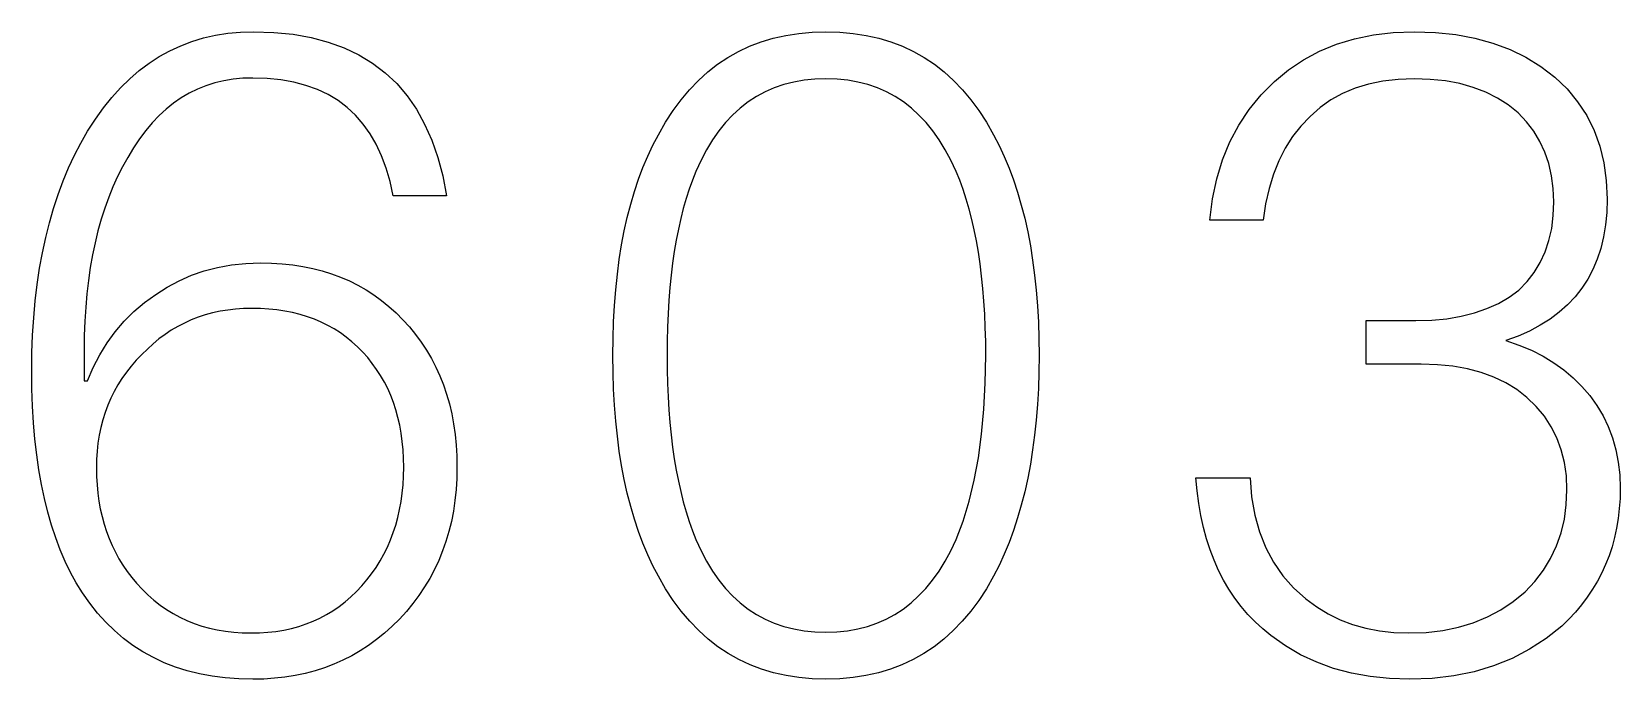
# Model space of a CAD drawing. Extents: x -100 to 100, y -100 to 100.
# Drawn here: x -53.34 to -45, y -68.57 to -65.17 of the extents above; entities that cross this region are included whole.
import ezdxf

# ---------------------------------------------------------------- set-up
doc = ezdxf.new("R2010")
doc.units = 0
doc.header["$MEASUREMENT"] = 0
doc.layers.get('0').update_dxf_attribs({"linetype": 'CONTINUOUS'})

msp = doc.modelspace()

# ---------------------------------------------------------------- linework, layer by layer
for points in [[(-52.177822, -65.169624), (-52.071211, -65.172993), (-52.071211, -65.172993), (-51.970371, -65.183096), (-51.970371, -65.183096), (-51.875298, -65.199932), (-51.875298, -65.199932), (-51.785996, -65.223506), (-51.785996, -65.223506), (-51.702456, -65.253823), (-51.702456, -65.253823), (-51.624692, -65.290869), (-51.624692, -65.290869), (-51.552695, -65.334648), (-51.552695, -65.334648), (-51.48646, -65.385171), (-51.48646, -65.385171), (-51.426001, -65.442427), (-51.426001, -65.442427), (-51.371309, -65.506416), (-51.371309, -65.506416), (-51.322388, -65.577144), (-51.322388, -65.577144), (-51.279229, -65.654604), (-51.279229, -65.654604), (-51.241841, -65.738804), (-51.241841, -65.738804), (-51.21022, -65.829741), (-51.21022, -65.829741), (-51.18437, -65.927407), (-51.18437, -65.927407), (-51.164287, -66.031812), (-51.164287, -66.031812), (-51.444038, -66.031812), (-51.444038, -66.031812), (-51.460361, -65.956841), (-51.460361, -65.956841), (-51.480659, -65.886704), (-51.480659, -65.886704), (-51.504932, -65.821411), (-51.504932, -65.821411), (-51.533184, -65.760947), (-51.533184, -65.760947), (-51.56541, -65.705322), (-51.56541, -65.705322), (-51.601616, -65.654531), (-51.601616, -65.654531), (-51.641802, -65.608584), (-51.641802, -65.608584), (-51.685957, -65.567471), (-51.685957, -65.567471), (-51.734097, -65.531196), (-51.734097, -65.531196), (-51.786211, -65.499751), (-51.786211, -65.499751), (-51.8423, -65.473154), (-51.8423, -65.473154), (-51.902368, -65.451382), (-51.902368, -65.451382), (-51.966416, -65.434458), (-51.966416, -65.434458), (-52.034434, -65.422363), (-52.034434, -65.422363), (-52.106431, -65.415107), (-52.106431, -65.415107), (-52.182412, -65.41269), (-52.182412, -65.41269), (-52.234414, -65.414326), (-52.234414, -65.414326), (-52.284951, -65.419214), (-52.284951, -65.419214), (-52.334019, -65.427363), (-52.334019, -65.427363), (-52.381616, -65.438779), (-52.381616, -65.438779), (-52.427744, -65.453447), (-52.427744, -65.453447), (-52.472407, -65.471382), (-52.472407, -65.471382), (-52.515596, -65.492568), (-52.515596, -65.492568), (-52.557319, -65.517021), (-52.557319, -65.517021), (-52.597573, -65.544741), (-52.597573, -65.544741), (-52.636357, -65.575713), (-52.636357, -65.575713), (-52.673677, -65.609946), (-52.673677, -65.609946), (-52.709521, -65.647437), (-52.709521, -65.647437), (-52.743901, -65.688193), (-52.743901, -65.688193), (-52.776807, -65.732212), (-52.776807, -65.732212), (-52.808247, -65.779482), (-52.808247, -65.779482), (-52.838218, -65.830024), (-52.838218, -65.830024), (-52.865986, -65.879663), (-52.865986, -65.879663), (-52.891963, -65.931133), (-52.891963, -65.931133), (-52.916147, -65.984429), (-52.916147, -65.984429), (-52.93854, -66.039546), (-52.93854, -66.039546), (-52.959146, -66.096499), (-52.959146, -66.096499), (-52.977954, -66.155278), (-52.977954, -66.155278), (-52.994976, -66.215879), (-52.994976, -66.215879), (-53.0102, -66.278315), (-53.0102, -66.278315), (-53.023638, -66.342568), (-53.023638, -66.342568), (-53.035283, -66.408657), (-53.035283, -66.408657), (-53.045137, -66.476567), (-53.045137, -66.476567), (-53.053198, -66.546313), (-53.053198, -66.546313), (-53.059468, -66.617886), (-53.059468, -66.617886), (-53.063945, -66.691279), (-53.063945, -66.691279), (-53.066636, -66.766499), (-53.066636, -66.766499), (-53.067529, -66.843555), (-53.067529, -66.843555), (-53.067529, -67.004067), (-53.067529, -67.004067), (-53.04918, -67.004067), (-53.04918, -67.004067), (-53.019512, -66.933774), (-53.019512, -66.933774), (-52.985547, -66.867344), (-52.985547, -66.867344), (-52.94728, -66.80479), (-52.94728, -66.80479), (-52.904712, -66.746099), (-52.904712, -66.746099), (-52.857852, -66.691279), (-52.857852, -66.691279), (-52.806685, -66.640332), (-52.806685, -66.640332), (-52.751221, -66.593252), (-52.751221, -66.593252), (-52.69146, -66.550039), (-52.69146, -66.550039), (-52.631699, -66.511348), (-52.631699, -66.511348), (-52.569355, -66.477808), (-52.569355, -66.477808), (-52.504434, -66.449434), (-52.504434, -66.449434), (-52.436934, -66.426216), (-52.436934, -66.426216), (-52.366851, -66.408159), (-52.366851, -66.408159), (-52.294189, -66.395259), (-52.294189, -66.395259), (-52.21895, -66.38752), (-52.21895, -66.38752), (-52.141128, -66.384941), (-52.141128, -66.384941), (-52.083394, -66.386104), (-52.083394, -66.386104), (-52.027124, -66.3896), (-52.027124, -66.3896), (-51.972324, -66.395425), (-51.972324, -66.395425), (-51.918989, -66.403574), (-51.918989, -66.403574), (-51.867129, -66.414053), (-51.867129, -66.414053), (-51.816733, -66.426865), (-51.816733, -66.426865), (-51.767813, -66.441997), (-51.767813, -66.441997), (-51.720356, -66.459468), (-51.720356, -66.459468), (-51.67437, -66.479268), (-51.67437, -66.479268), (-51.629854, -66.501387), (-51.629854, -66.501387), (-51.586802, -66.52584), (-51.586802, -66.52584), (-51.54522, -66.552622), (-51.54522, -66.552622), (-51.505112, -66.581733), (-51.505112, -66.581733), (-51.46647, -66.613174), (-51.46647, -66.613174), (-51.429292, -66.646943), (-51.429292, -66.646943), (-51.393589, -66.683037), (-51.393589, -66.683037), (-51.35916, -66.721001), (-51.35916, -66.721001), (-51.326948, -66.760361), (-51.326948, -66.760361), (-51.296963, -66.801118), (-51.296963, -66.801118), (-51.269194, -66.843271), (-51.269194, -66.843271), (-51.243652, -66.886821), (-51.243652, -66.886821), (-51.220327, -66.931763), (-51.220327, -66.931763), (-51.199224, -66.97811), (-51.199224, -66.97811), (-51.180342, -67.025854), (-51.180342, -67.025854), (-51.163687, -67.07499), (-51.163687, -67.07499), (-51.149243, -67.125527), (-51.149243, -67.125527), (-51.137026, -67.177461), (-51.137026, -67.177461), (-51.127031, -67.230791), (-51.127031, -67.230791), (-51.119258, -67.285522), (-51.119258, -67.285522), (-51.113701, -67.34165), (-51.113701, -67.34165), (-51.110366, -67.399175), (-51.110366, -67.399175), (-51.109258, -67.458091), (-51.109258, -67.458091), (-51.110444, -67.517637), (-51.110444, -67.517637), (-51.113989, -67.575894), (-51.113989, -67.575894), (-51.119902, -67.632871), (-51.119902, -67.632871), (-51.128174, -67.688545), (-51.128174, -67.688545), (-51.138818, -67.74293), (-51.138818, -67.74293), (-51.151821, -67.79603), (-51.151821, -67.79603), (-51.167192, -67.847842), (-51.167192, -67.847842), (-51.184927, -67.898354), (-51.184927, -67.898354), (-51.205029, -67.947588), (-51.205029, -67.947588), (-51.22749, -67.995527), (-51.22749, -67.995527), (-51.252319, -68.042173), (-51.252319, -68.042173), (-51.279517, -68.087534), (-51.279517, -68.087534), (-51.309077, -68.131602), (-51.309077, -68.131602), (-51.340996, -68.174385), (-51.340996, -68.174385), (-51.375283, -68.215869), (-51.375283, -68.215869), (-51.411938, -68.256074), (-51.411938, -68.256074), (-51.45042, -68.29439), (-51.45042, -68.29439), (-51.49019, -68.330244), (-51.49019, -68.330244), (-51.53125, -68.363613), (-51.53125, -68.363613), (-51.573599, -68.394521), (-51.573599, -68.394521), (-51.617236, -68.422949), (-51.617236, -68.422949), (-51.662168, -68.448906), (-51.662168, -68.448906), (-51.708389, -68.472393), (-51.708389, -68.472393), (-51.755898, -68.493413), (-51.755898, -68.493413), (-51.804697, -68.511953), (-51.804697, -68.511953), (-51.854785, -68.528018), (-51.854785, -68.528018), (-51.906167, -68.541616), (-51.906167, -68.541616), (-51.958833, -68.552749), (-51.958833, -68.552749), (-52.012793, -68.561396), (-52.012793, -68.561396), (-52.068042, -68.567573), (-52.068042, -68.567573), (-52.12458, -68.571284), (-52.12458, -68.571284), (-52.182412, -68.57252), (-52.182412, -68.57252), (-52.255767, -68.570747), (-52.255767, -68.570747), (-52.326797, -68.56543), (-52.326797, -68.56543), (-52.395498, -68.556562), (-52.395498, -68.556562), (-52.461875, -68.544141), (-52.461875, -68.544141), (-52.525918, -68.528184), (-52.525918, -68.528184), (-52.587632, -68.508672), (-52.587632, -68.508672), (-52.647021, -68.485615), (-52.647021, -68.485615), (-52.704077, -68.459014), (-52.704077, -68.459014), (-52.758804, -68.428857), (-52.758804, -68.428857), (-52.811206, -68.395161), (-52.811206, -68.395161), (-52.861279, -68.35792), (-52.861279, -68.35792), (-52.909019, -68.317129), (-52.909019, -68.317129), (-52.954434, -68.272793), (-52.954434, -68.272793), (-52.99752, -68.224897), (-52.99752, -68.224897), (-53.038271, -68.173467), (-53.038271, -68.173467), (-53.076699, -68.118491), (-53.076699, -68.118491), (-53.108906, -68.066113), (-53.108906, -68.066113), (-53.139043, -68.011001), (-53.139043, -68.011001), (-53.1671, -67.953179), (-53.1671, -67.953179), (-53.193071, -67.892627), (-53.193071, -67.892627), (-53.216968, -67.829351), (-53.216968, -67.829351), (-53.238789, -67.76335), (-53.238789, -67.76335), (-53.25853, -67.694634), (-53.25853, -67.694634), (-53.276191, -67.623188), (-53.276191, -67.623188), (-53.291777, -67.549028), (-53.291777, -67.549028), (-53.305288, -67.472139), (-53.305288, -67.472139), (-53.316714, -67.392529), (-53.316714, -67.392529), (-53.326064, -67.31019), (-53.326064, -67.31019), (-53.33334, -67.225137), (-53.33334, -67.225137), (-53.33853, -67.137354), (-53.33853, -67.137354), (-53.34165, -67.046851), (-53.34165, -67.046851), (-53.34269, -66.953623), (-53.34269, -66.953623), (-53.341543, -66.857866), (-53.341543, -66.857866), (-53.338101, -66.76437), (-53.338101, -66.76437), (-53.332368, -66.67314), (-53.332368, -66.67314), (-53.324346, -66.584155), (-53.324346, -66.584155), (-53.314028, -66.497432), (-53.314028, -66.497432), (-53.301411, -66.412964), (-53.301411, -66.412964), (-53.286509, -66.330752), (-53.286509, -66.330752), (-53.269312, -66.250801), (-53.269312, -66.250801), (-53.249819, -66.173105), (-53.249819, -66.173105), (-53.228037, -66.097661), (-53.228037, -66.097661), (-53.20396, -66.024482), (-53.20396, -66.024482), (-53.177588, -65.95356), (-53.177588, -65.95356), (-53.148926, -65.884897), (-53.148926, -65.884897), (-53.117969, -65.818486), (-53.117969, -65.818486), (-53.084722, -65.754331), (-53.084722, -65.754331), (-53.04918, -65.692441), (-53.04918, -65.692441), (-53.008696, -65.629131), (-53.008696, -65.629131), (-52.966343, -65.569907), (-52.966343, -65.569907), (-52.922129, -65.514766), (-52.922129, -65.514766), (-52.876055, -65.463706), (-52.876055, -65.463706), (-52.828115, -65.416729), (-52.828115, -65.416729), (-52.778315, -65.373848), (-52.778315, -65.373848), (-52.72665, -65.335044), (-52.72665, -65.335044), (-52.67312, -65.300322), (-52.67312, -65.300322), (-52.617729, -65.269692), (-52.617729, -65.269692), (-52.560474, -65.24314), (-52.560474, -65.24314), (-52.501357, -65.220679), (-52.501357, -65.220679), (-52.440376, -65.202295), (-52.440376, -65.202295), (-52.377534, -65.187998), (-52.377534, -65.187998), (-52.312827, -65.177793), (-52.312827, -65.177793), (-52.246255, -65.171665), (-52.246255, -65.171665), (-52.177822, -65.169624)], [(-49.171167, -65.169624), (-49.098398, -65.171733), (-49.098398, -65.171733), (-49.027993, -65.178076), (-49.027993, -65.178076), (-48.959956, -65.188647), (-48.959956, -65.188647), (-48.894277, -65.203442), (-48.894277, -65.203442), (-48.830972, -65.222471), (-48.830972, -65.222471), (-48.770024, -65.245728), (-48.770024, -65.245728), (-48.711445, -65.273203), (-48.711445, -65.273203), (-48.655225, -65.304912), (-48.655225, -65.304912), (-48.601377, -65.340845), (-48.601377, -65.340845), (-48.549893, -65.381011), (-48.549893, -65.381011), (-48.500767, -65.425405), (-48.500767, -65.425405), (-48.454014, -65.474028), (-48.454014, -65.474028), (-48.409619, -65.526875), (-48.409619, -65.526875), (-48.367588, -65.583945), (-48.367588, -65.583945), (-48.327925, -65.645249), (-48.327925, -65.645249), (-48.29063, -65.710781), (-48.29063, -65.710781), (-48.261753, -65.766909), (-48.261753, -65.766909), (-48.234736, -65.825215), (-48.234736, -65.825215), (-48.209585, -65.885713), (-48.209585, -65.885713), (-48.186299, -65.948398), (-48.186299, -65.948398), (-48.164873, -66.013271), (-48.164873, -66.013271), (-48.145313, -66.080322), (-48.145313, -66.080322), (-48.127612, -66.149561), (-48.127612, -66.149561), (-48.111777, -66.220991), (-48.111777, -66.220991), (-48.097803, -66.294604), (-48.097803, -66.294604), (-48.085693, -66.370396), (-48.085693, -66.370396), (-48.075449, -66.448374), (-48.075449, -66.448374), (-48.067065, -66.528545), (-48.067065, -66.528545), (-48.060542, -66.610903), (-48.060542, -66.610903), (-48.055884, -66.695435), (-48.055884, -66.695435), (-48.053091, -66.782163), (-48.053091, -66.782163), (-48.052158, -66.871069), (-48.052158, -66.871069), (-48.053091, -66.958906), (-48.053091, -66.958906), (-48.055884, -67.044697), (-48.055884, -67.044697), (-48.060542, -67.128447), (-48.060542, -67.128447), (-48.067065, -67.210161), (-48.067065, -67.210161), (-48.075449, -67.289824), (-48.075449, -67.289824), (-48.085693, -67.367451), (-48.085693, -67.367451), (-48.097803, -67.443027), (-48.097803, -67.443027), (-48.111777, -67.516567), (-48.111777, -67.516567), (-48.127612, -67.588062), (-48.127612, -67.588062), (-48.145313, -67.657515), (-48.145313, -67.657515), (-48.164873, -67.724927), (-48.164873, -67.724927), (-48.186299, -67.790298), (-48.186299, -67.790298), (-48.209585, -67.853623), (-48.209585, -67.853623), (-48.234736, -67.914912), (-48.234736, -67.914912), (-48.261753, -67.97415), (-48.261753, -67.97415), (-48.29063, -68.031348), (-48.29063, -68.031348), (-48.328467, -68.096885), (-48.328467, -68.096885), (-48.368594, -68.158188), (-48.368594, -68.158188), (-48.411016, -68.215264), (-48.411016, -68.215264), (-48.455732, -68.268115), (-48.455732, -68.268115), (-48.502739, -68.316733), (-48.502739, -68.316733), (-48.552041, -68.361128), (-48.552041, -68.361128), (-48.603638, -68.401294), (-48.603638, -68.401294), (-48.65752, -68.437227), (-48.65752, -68.437227), (-48.713701, -68.468936), (-48.713701, -68.468936), (-48.772173, -68.496421), (-48.772173, -68.496421), (-48.832939, -68.519673), (-48.832939, -68.519673), (-48.896001, -68.538696), (-48.896001, -68.538696), (-48.961353, -68.553491), (-48.961353, -68.553491), (-49.028999, -68.564063), (-49.028999, -68.564063), (-49.09894, -68.570405), (-49.09894, -68.570405), (-49.171167, -68.57252), (-49.171167, -68.57252), (-49.243403, -68.570405), (-49.243403, -68.570405), (-49.31334, -68.564063), (-49.31334, -68.564063), (-49.380986, -68.553491), (-49.380986, -68.553491), (-49.446338, -68.538696), (-49.446338, -68.538696), (-49.509395, -68.519673), (-49.509395, -68.519673), (-49.570161, -68.496421), (-49.570161, -68.496421), (-49.628633, -68.468936), (-49.628633, -68.468936), (-49.684814, -68.437227), (-49.684814, -68.437227), (-49.738701, -68.401294), (-49.738701, -68.401294), (-49.790293, -68.361128), (-49.790293, -68.361128), (-49.839595, -68.316733), (-49.839595, -68.316733), (-49.886602, -68.268115), (-49.886602, -68.268115), (-49.931313, -68.215264), (-49.931313, -68.215264), (-49.973735, -68.158188), (-49.973735, -68.158188), (-50.013862, -68.096885), (-50.013862, -68.096885), (-50.051699, -68.031348), (-50.051699, -68.031348), (-50.080581, -67.975767), (-50.080581, -67.975767), (-50.107593, -67.91792), (-50.107593, -67.91792), (-50.132749, -67.857817), (-50.132749, -67.857817), (-50.156035, -67.795454), (-50.156035, -67.795454), (-50.177461, -67.730835), (-50.177461, -67.730835), (-50.197021, -67.66397), (-50.197021, -67.66397), (-50.214722, -67.594834), (-50.214722, -67.594834), (-50.230557, -67.523442), (-50.230557, -67.523442), (-50.244531, -67.4498), (-50.244531, -67.4498), (-50.256646, -67.373896), (-50.256646, -67.373896), (-50.26689, -67.295732), (-50.26689, -67.295732), (-50.275273, -67.215317), (-50.275273, -67.215317), (-50.281797, -67.132646), (-50.281797, -67.132646), (-50.286455, -67.04771), (-50.286455, -67.04771), (-50.289248, -66.960522), (-50.289248, -66.960522), (-50.290181, -66.871069), (-50.290181, -66.871069), (-50.289248, -66.781089), (-50.289248, -66.781089), (-50.286455, -66.693433), (-50.286455, -66.693433), (-50.281797, -66.608101), (-50.281797, -66.608101), (-50.275273, -66.525107), (-50.275273, -66.525107), (-50.26689, -66.444434), (-50.26689, -66.444434), (-50.256646, -66.366099), (-50.256646, -66.366099), (-50.244531, -66.290088), (-50.244531, -66.290088), (-50.230557, -66.216401), (-50.230557, -66.216401), (-50.214722, -66.145049), (-50.214722, -66.145049), (-50.197021, -66.076025), (-50.197021, -66.076025), (-50.177461, -66.009326), (-50.177461, -66.009326), (-50.156035, -65.944961), (-50.156035, -65.944961), (-50.132749, -65.88292), (-50.132749, -65.88292), (-50.107593, -65.823213), (-50.107593, -65.823213), (-50.080581, -65.765835), (-50.080581, -65.765835), (-50.051699, -65.710781), (-50.051699, -65.710781), (-50.014399, -65.645249), (-50.014399, -65.645249), (-49.974736, -65.583945), (-49.974736, -65.583945), (-49.93271, -65.526875), (-49.93271, -65.526875), (-49.888315, -65.474028), (-49.888315, -65.474028), (-49.841563, -65.425405), (-49.841563, -65.425405), (-49.792437, -65.381011), (-49.792437, -65.381011), (-49.740952, -65.340845), (-49.740952, -65.340845), (-49.687104, -65.304912), (-49.687104, -65.304912), (-49.630889, -65.273203), (-49.630889, -65.273203), (-49.57231, -65.245728), (-49.57231, -65.245728), (-49.511362, -65.222471), (-49.511362, -65.222471), (-49.448052, -65.203442), (-49.448052, -65.203442), (-49.382378, -65.188647), (-49.382378, -65.188647), (-49.314341, -65.178076), (-49.314341, -65.178076), (-49.24394, -65.171733), (-49.24394, -65.171733), (-49.171167, -65.169624)], [(-46.081958, -65.169624), (-45.970103, -65.17335), (-45.970103, -65.17335), (-45.863833, -65.184526), (-45.863833, -65.184526), (-45.763154, -65.203159), (-45.763154, -65.203159), (-45.668066, -65.229238), (-45.668066, -65.229238), (-45.57856, -65.262778), (-45.57856, -65.262778), (-45.494653, -65.303765), (-45.494653, -65.303765), (-45.416333, -65.352207), (-45.416333, -65.352207), (-45.343599, -65.408105), (-45.343599, -65.408105), (-45.279106, -65.470303), (-45.279106, -65.470303), (-45.223213, -65.537656), (-45.223213, -65.537656), (-45.175923, -65.610171), (-45.175923, -65.610171), (-45.137222, -65.687852), (-45.137222, -65.687852), (-45.107124, -65.770684), (-45.107124, -65.770684), (-45.08563, -65.858687), (-45.08563, -65.858687), (-45.072725, -65.951846), (-45.072725, -65.951846), (-45.068428, -66.050166), (-45.068428, -66.050166), (-45.070508, -66.119165), (-45.070508, -66.119165), (-45.076743, -66.185161), (-45.076743, -66.185161), (-45.087134, -66.248149), (-45.087134, -66.248149), (-45.10168, -66.308125), (-45.10168, -66.308125), (-45.120381, -66.365103), (-45.120381, -66.365103), (-45.143237, -66.419058), (-45.143237, -66.419058), (-45.170254, -66.470005), (-45.170254, -66.470005), (-45.201426, -66.517939), (-45.201426, -66.517939), (-45.236753, -66.562871), (-45.236753, -66.562871), (-45.276235, -66.604795), (-45.276235, -66.604795), (-45.319878, -66.643701), (-45.319878, -66.643701), (-45.367671, -66.679595), (-45.367671, -66.679595), (-45.419624, -66.71249), (-45.419624, -66.71249), (-45.475732, -66.742368), (-45.475732, -66.742368), (-45.535996, -66.769243), (-45.535996, -66.769243), (-45.60042, -66.793101), (-45.60042, -66.793101), (-45.531338, -66.81668), (-45.531338, -66.81668), (-45.466274, -66.843838), (-45.466274, -66.843838), (-45.405225, -66.87458), (-45.405225, -66.87458), (-45.348188, -66.908901), (-45.348188, -66.908901), (-45.295161, -66.946812), (-45.295161, -66.946812), (-45.246147, -66.988306), (-45.246147, -66.988306), (-45.201147, -67.033374), (-45.201147, -67.033374), (-45.160161, -67.082031), (-45.160161, -67.082031), (-45.122539, -67.13377), (-45.122539, -67.13377), (-45.089932, -67.188086), (-45.089932, -67.188086), (-45.062344, -67.244985), (-45.062344, -67.244985), (-45.039771, -67.304463), (-45.039771, -67.304463), (-45.022212, -67.366519), (-45.022212, -67.366519), (-45.009673, -67.431152), (-45.009673, -67.431152), (-45.002148, -67.498364), (-45.002148, -67.498364), (-44.999639, -67.568159), (-44.999639, -67.568159), (-45.00084, -67.622588), (-45.00084, -67.622588), (-45.004438, -67.675791), (-45.004438, -67.675791), (-45.010439, -67.727783), (-45.010439, -67.727783), (-45.018843, -67.77855), (-45.018843, -67.77855), (-45.029648, -67.828096), (-45.029648, -67.828096), (-45.042852, -67.876431), (-45.042852, -67.876431), (-45.058457, -67.923545), (-45.058457, -67.923545), (-45.07646, -67.969443), (-45.07646, -67.969443), (-45.096865, -68.014121), (-45.096865, -68.014121), (-45.119668, -68.057583), (-45.119668, -68.057583), (-45.144873, -68.099824), (-45.144873, -68.099824), (-45.17248, -68.14085), (-45.17248, -68.14085), (-45.202485, -68.180649), (-45.202485, -68.180649), (-45.234893, -68.219238), (-45.234893, -68.219238), (-45.269702, -68.256611), (-45.269702, -68.256611), (-45.306909, -68.292759), (-45.306909, -68.292759), (-45.388599, -68.35833), (-45.388599, -68.35833), (-45.475449, -68.415151), (-45.475449, -68.415151), (-45.567456, -68.463237), (-45.567456, -68.463237), (-45.664629, -68.502583), (-45.664629, -68.502583), (-45.766953, -68.533184), (-45.766953, -68.533184), (-45.874438, -68.555034), (-45.874438, -68.555034), (-45.987085, -68.568149), (-45.987085, -68.568149), (-46.104888, -68.57252), (-46.104888, -68.57252), (-46.211587, -68.568936), (-46.211587, -68.568936), (-46.313848, -68.558188), (-46.313848, -68.558188), (-46.41166, -68.540273), (-46.41166, -68.540273), (-46.505029, -68.515195), (-46.505029, -68.515195), (-46.59396, -68.482944), (-46.59396, -68.482944), (-46.678447, -68.443535), (-46.678447, -68.443535), (-46.758486, -68.396958), (-46.758486, -68.396958), (-46.834087, -68.343213), (-46.834087, -68.343213), (-46.877012, -68.308257), (-46.877012, -68.308257), (-46.9175, -68.27105), (-46.9175, -68.27105), (-46.955547, -68.231582), (-46.955547, -68.231582), (-46.991162, -68.189858), (-46.991162, -68.189858), (-47.024341, -68.145884), (-47.024341, -68.145884), (-47.055078, -68.099648), (-47.055078, -68.099648), (-47.083384, -68.051152), (-47.083384, -68.051152), (-47.109253, -68.0004), (-47.109253, -68.0004), (-47.132686, -67.947388), (-47.132686, -67.947388), (-47.153682, -67.892129), (-47.153682, -67.892129), (-47.172241, -67.8346), (-47.172241, -67.8346), (-47.188364, -67.774819), (-47.188364, -67.774819), (-47.202051, -67.712783), (-47.202051, -67.712783), (-47.213301, -67.648486), (-47.213301, -67.648486), (-47.222109, -67.581929), (-47.222109, -67.581929), (-47.228491, -67.513125), (-47.228491, -67.513125), (-46.94415, -67.513125), (-46.94415, -67.513125), (-46.935552, -67.614375), (-46.935552, -67.614375), (-46.918926, -67.709468), (-46.918926, -67.709468), (-46.894277, -67.798398), (-46.894277, -67.798398), (-46.861602, -67.881157), (-46.861602, -67.881157), (-46.820903, -67.957769), (-46.820903, -67.957769), (-46.772173, -68.028203), (-46.772173, -68.028203), (-46.71542, -68.09248), (-46.71542, -68.09248), (-46.65064, -68.150596), (-46.65064, -68.150596), (-46.594033, -68.19251), (-46.594033, -68.19251), (-46.534272, -68.228843), (-46.534272, -68.228843), (-46.471353, -68.25958), (-46.471353, -68.25958), (-46.405283, -68.284736), (-46.405283, -68.284736), (-46.336064, -68.304302), (-46.336064, -68.304302), (-46.263687, -68.318271), (-46.263687, -68.318271), (-46.188159, -68.32666), (-46.188159, -68.32666), (-46.109478, -68.329453), (-46.109478, -68.329453), (-46.018691, -68.326084), (-46.018691, -68.326084), (-45.932056, -68.315981), (-45.932056, -68.315981), (-45.849575, -68.299136), (-45.849575, -68.299136), (-45.77125, -68.275562), (-45.77125, -68.275562), (-45.697085, -68.245254), (-45.697085, -68.245254), (-45.627075, -68.208203), (-45.627075, -68.208203), (-45.561226, -68.164424), (-45.561226, -68.164424), (-45.499531, -68.113901), (-45.499531, -68.113901), (-45.447935, -68.058369), (-45.447935, -68.058369), (-45.403218, -67.999541), (-45.403218, -67.999541), (-45.365381, -67.937412), (-45.365381, -67.937412), (-45.334424, -67.871987), (-45.334424, -67.871987), (-45.310347, -67.803271), (-45.310347, -67.803271), (-45.293149, -67.731255), (-45.293149, -67.731255), (-45.282827, -67.655942), (-45.282827, -67.655942), (-45.27939, -67.577334), (-45.27939, -67.577334), (-45.282686, -67.503525), (-45.282686, -67.503525), (-45.292573, -67.433437), (-45.292573, -67.433437), (-45.309058, -67.367085), (-45.309058, -67.367085), (-45.332134, -67.304453), (-45.332134, -67.304453), (-45.361802, -67.245557), (-45.361802, -67.245557), (-45.398062, -67.190381), (-45.398062, -67.190381), (-45.440918, -67.138926), (-45.440918, -67.138926), (-45.490356, -67.091206), (-45.490356, -67.091206), (-45.543169, -67.050361), (-45.543169, -67.050361), (-45.600708, -67.014956), (-45.600708, -67.014956), (-45.662979, -66.985005), (-45.662979, -66.985005), (-45.72998, -66.960498), (-45.72998, -66.960498), (-45.801709, -66.94144), (-45.801709, -66.94144), (-45.878174, -66.927822), (-45.878174, -66.927822), (-45.95936, -66.919653), (-45.95936, -66.919653), (-46.045278, -66.916934), (-46.045278, -66.916934), (-46.334199, -66.916934), (-46.334199, -66.916934), (-46.334199, -66.687622), (-46.334199, -66.687622), (-46.072788, -66.687622), (-46.072788, -66.687622), (-45.989092, -66.685112), (-45.989092, -66.685112), (-45.909985, -66.677593), (-45.909985, -66.677593), (-45.835464, -66.665054), (-45.835464, -66.665054), (-45.765522, -66.64749), (-45.765522, -66.64749), (-45.700171, -66.624927), (-45.700171, -66.624927), (-45.639404, -66.597334), (-45.639404, -66.597334), (-45.583223, -66.564731), (-45.583223, -66.564731), (-45.531631, -66.527114), (-45.531631, -66.527114), (-45.488633, -66.482759), (-45.488633, -66.482759), (-45.451372, -66.434531), (-45.451372, -66.434531), (-45.419844, -66.382437), (-45.419844, -66.382437), (-45.394048, -66.32647), (-45.394048, -66.32647), (-45.373984, -66.266636), (-45.373984, -66.266636), (-45.359653, -66.20293), (-45.359653, -66.20293), (-45.351055, -66.135356), (-45.351055, -66.135356), (-45.348188, -66.063911), (-45.348188, -66.063911), (-45.351123, -65.993398), (-45.351123, -65.993398), (-45.359941, -65.926328), (-45.359941, -65.926328), (-45.374629, -65.8627), (-45.374629, -65.8627), (-45.395195, -65.802505), (-45.395195, -65.802505), (-45.421636, -65.745757), (-45.421636, -65.745757), (-45.453955, -65.692441), (-45.453955, -65.692441), (-45.492148, -65.642563), (-45.492148, -65.642563), (-45.536221, -65.596133), (-45.536221, -65.596133), (-45.587886, -65.554209), (-45.587886, -65.554209), (-45.644277, -65.517881), (-45.644277, -65.517881), (-45.705405, -65.487139), (-45.705405, -65.487139), (-45.771255, -65.461987), (-45.771255, -65.461987), (-45.841836, -65.442422), (-45.841836, -65.442422), (-45.917148, -65.428452), (-45.917148, -65.428452), (-45.997188, -65.420068), (-45.997188, -65.420068), (-46.081958, -65.417275), (-46.081958, -65.417275), (-46.166733, -65.420352), (-46.166733, -65.420352), (-46.246772, -65.4296), (-46.246772, -65.4296), (-46.32209, -65.445005), (-46.32209, -65.445005), (-46.392671, -65.466577), (-46.392671, -65.466577), (-46.458525, -65.494307), (-46.458525, -65.494307), (-46.519648, -65.528198), (-46.519648, -65.528198), (-46.57604, -65.568252), (-46.57604, -65.568252), (-46.62771, -65.614468), (-46.62771, -65.614468), (-46.676724, -65.665132), (-46.676724, -65.665132), (-46.720576, -65.72082), (-46.720576, -65.72082), (-46.759272, -65.781514), (-46.759272, -65.781514), (-46.792808, -65.847217), (-46.792808, -65.847217), (-46.821187, -65.917944), (-46.821187, -65.917944), (-46.844399, -65.993691), (-46.844399, -65.993691), (-46.862461, -66.074448), (-46.862461, -66.074448), (-46.875356, -66.160225), (-46.875356, -66.160225), (-47.155107, -66.160225), (-47.155107, -66.160225), (-47.140781, -66.048511), (-47.140781, -66.048511), (-47.118423, -65.942666), (-47.118423, -65.942666), (-47.088042, -65.842705), (-47.088042, -65.842705), (-47.049629, -65.748618), (-47.049629, -65.748618), (-47.003198, -65.66041), (-47.003198, -65.66041), (-46.948735, -65.578071), (-46.948735, -65.578071), (-46.88625, -65.501616), (-46.88625, -65.501616), (-46.815737, -65.43103), (-46.815737, -65.43103), (-46.742075, -65.369761), (-46.742075, -65.369761), (-46.663252, -65.31667), (-46.663252, -65.31667), (-46.579268, -65.271733), (-46.579268, -65.271733), (-46.490127, -65.234976), (-46.490127, -65.234976), (-46.395825, -65.206387), (-46.395825, -65.206387), (-46.296362, -65.185957), (-46.296362, -65.185957), (-46.191743, -65.173706), (-46.191743, -65.173706), (-46.081958, -65.169624)], [(-49.171167, -65.417275), (-49.229731, -65.419165), (-49.229731, -65.419165), (-49.286182, -65.424868), (-49.286182, -65.424868), (-49.340513, -65.43436), (-49.340513, -65.43436), (-49.392734, -65.447651), (-49.392734, -65.447651), (-49.442842, -65.464741), (-49.442842, -65.464741), (-49.49083, -65.485635), (-49.49083, -65.485635), (-49.536714, -65.510317), (-49.536714, -65.510317), (-49.580479, -65.538799), (-49.580479, -65.538799), (-49.622124, -65.571084), (-49.622124, -65.571084), (-49.661665, -65.607168), (-49.661665, -65.607168), (-49.699087, -65.647041), (-49.699087, -65.647041), (-49.734399, -65.690718), (-49.734399, -65.690718), (-49.767593, -65.738193), (-49.767593, -65.738193), (-49.798677, -65.789463), (-49.798677, -65.789463), (-49.827642, -65.844536), (-49.827642, -65.844536), (-49.854497, -65.903403), (-49.854497, -65.903403), (-49.872822, -65.949106), (-49.872822, -65.949106), (-49.889966, -65.996772), (-49.889966, -65.996772), (-49.905928, -66.046416), (-49.905928, -66.046416), (-49.920708, -66.098027), (-49.920708, -66.098027), (-49.934307, -66.151606), (-49.934307, -66.151606), (-49.946724, -66.207163), (-49.946724, -66.207163), (-49.957954, -66.264683), (-49.957954, -66.264683), (-49.968003, -66.324175), (-49.968003, -66.324175), (-49.97687, -66.38564), (-49.97687, -66.38564), (-49.984556, -66.449077), (-49.984556, -66.449077), (-49.99106, -66.514482), (-49.99106, -66.514482), (-49.996382, -66.58186), (-49.996382, -66.58186), (-50.000518, -66.651201), (-50.000518, -66.651201), (-50.003472, -66.72252), (-50.003472, -66.72252), (-50.005249, -66.795811), (-50.005249, -66.795811), (-50.00584, -66.871069), (-50.00584, -66.871069), (-50.005249, -66.945254), (-50.005249, -66.945254), (-50.003472, -67.017617), (-50.003472, -67.017617), (-50.000518, -67.08814), (-50.000518, -67.08814), (-49.996382, -67.156846), (-49.996382, -67.156846), (-49.99106, -67.223721), (-49.99106, -67.223721), (-49.984556, -67.288765), (-49.984556, -67.288765), (-49.97687, -67.351987), (-49.97687, -67.351987), (-49.968003, -67.413384), (-49.968003, -67.413384), (-49.957954, -67.472949), (-49.957954, -67.472949), (-49.946724, -67.530684), (-49.946724, -67.530684), (-49.934307, -67.586592), (-49.934307, -67.586592), (-49.920708, -67.640679), (-49.920708, -67.640679), (-49.905928, -67.692935), (-49.905928, -67.692935), (-49.889966, -67.743369), (-49.889966, -67.743369), (-49.872822, -67.791968), (-49.872822, -67.791968), (-49.854497, -67.838745), (-49.854497, -67.838745), (-49.827642, -67.897612), (-49.827642, -67.897612), (-49.798677, -67.952676), (-49.798677, -67.952676), (-49.767593, -68.003945), (-49.767593, -68.003945), (-49.734399, -68.051421), (-49.734399, -68.051421), (-49.699087, -68.095098), (-49.699087, -68.095098), (-49.661665, -68.134971), (-49.661665, -68.134971), (-49.622124, -68.171055), (-49.622124, -68.171055), (-49.580479, -68.20334), (-49.580479, -68.20334), (-49.536714, -68.231821), (-49.536714, -68.231821), (-49.49083, -68.256504), (-49.49083, -68.256504), (-49.442842, -68.277397), (-49.442842, -68.277397), (-49.392734, -68.294487), (-49.392734, -68.294487), (-49.340513, -68.307778), (-49.340513, -68.307778), (-49.286182, -68.317271), (-49.286182, -68.317271), (-49.229731, -68.322974), (-49.229731, -68.322974), (-49.171167, -68.324873), (-49.171167, -68.324873), (-49.113682, -68.322974), (-49.113682, -68.322974), (-49.058164, -68.317271), (-49.058164, -68.317271), (-49.004614, -68.307778), (-49.004614, -68.307778), (-48.953037, -68.294487), (-48.953037, -68.294487), (-48.903433, -68.277397), (-48.903433, -68.277397), (-48.855796, -68.256504), (-48.855796, -68.256504), (-48.810137, -68.231821), (-48.810137, -68.231821), (-48.76644, -68.20334), (-48.76644, -68.20334), (-48.724717, -68.171055), (-48.724717, -68.171055), (-48.684966, -68.134971), (-48.684966, -68.134971), (-48.647183, -68.095098), (-48.647183, -68.095098), (-48.611372, -68.051421), (-48.611372, -68.051421), (-48.577534, -68.003945), (-48.577534, -68.003945), (-48.545664, -67.952676), (-48.545664, -67.952676), (-48.515767, -67.897612), (-48.515767, -67.897612), (-48.487837, -67.838745), (-48.487837, -67.838745), (-48.451289, -67.741357), (-48.451289, -67.741357), (-48.419619, -67.637236), (-48.419619, -67.637236), (-48.392817, -67.526387), (-48.392817, -67.526387), (-48.370889, -67.408794), (-48.370889, -67.408794), (-48.353838, -67.284463), (-48.353838, -67.284463), (-48.341655, -67.153403), (-48.341655, -67.153403), (-48.334346, -67.015605), (-48.334346, -67.015605), (-48.331909, -66.871069), (-48.331909, -66.871069), (-48.33252, -66.796885), (-48.33252, -66.796885), (-48.334346, -66.724531), (-48.334346, -66.724531), (-48.337388, -66.654004), (-48.337388, -66.654004), (-48.341655, -66.585303), (-48.341655, -66.585303), (-48.347134, -66.518428), (-48.347134, -66.518428), (-48.353838, -66.453374), (-48.353838, -66.453374), (-48.361753, -66.390156), (-48.361753, -66.390156), (-48.370889, -66.328765), (-48.370889, -66.328765), (-48.381245, -66.269194), (-48.381245, -66.269194), (-48.392817, -66.211455), (-48.392817, -66.211455), (-48.405605, -66.155547), (-48.405605, -66.155547), (-48.419619, -66.10146), (-48.419619, -66.10146), (-48.434844, -66.049204), (-48.434844, -66.049204), (-48.451289, -65.998779), (-48.451289, -65.998779), (-48.468955, -65.950176), (-48.468955, -65.950176), (-48.487837, -65.903403), (-48.487837, -65.903403), (-48.515229, -65.844536), (-48.515229, -65.844536), (-48.544663, -65.789463), (-48.544663, -65.789463), (-48.576138, -65.738193), (-48.576138, -65.738193), (-48.609653, -65.690718), (-48.609653, -65.690718), (-48.645215, -65.647041), (-48.645215, -65.647041), (-48.682817, -65.607168), (-48.682817, -65.607168), (-48.722461, -65.571084), (-48.722461, -65.571084), (-48.76415, -65.538799), (-48.76415, -65.538799), (-48.807876, -65.510317), (-48.807876, -65.510317), (-48.853652, -65.485635), (-48.853652, -65.485635), (-48.901465, -65.464741), (-48.901465, -65.464741), (-48.951318, -65.447651), (-48.951318, -65.447651), (-49.003218, -65.43436), (-49.003218, -65.43436), (-49.057158, -65.424868), (-49.057158, -65.424868), (-49.113145, -65.419165), (-49.113145, -65.419165), (-49.171167, -65.417275)], [(-52.186987, -66.623418), (-52.230088, -66.624375), (-52.230088, -66.624375), (-52.272261, -66.627222), (-52.272261, -66.627222), (-52.313501, -66.631968), (-52.313501, -66.631968), (-52.353809, -66.638613), (-52.353809, -66.638613), (-52.393184, -66.647158), (-52.393184, -66.647158), (-52.431626, -66.657603), (-52.431626, -66.657603), (-52.469141, -66.669941), (-52.469141, -66.669941), (-52.505723, -66.684185), (-52.505723, -66.684185), (-52.541372, -66.700322), (-52.541372, -66.700322), (-52.576089, -66.718369), (-52.576089, -66.718369), (-52.609878, -66.738306), (-52.609878, -66.738306), (-52.642734, -66.760146), (-52.642734, -66.760146), (-52.674658, -66.783882), (-52.674658, -66.783882), (-52.705649, -66.809512), (-52.705649, -66.809512), (-52.735708, -66.837051), (-52.735708, -66.837051), (-52.764839, -66.866479), (-52.764839, -66.866479), (-52.793721, -66.896221), (-52.793721, -66.896221), (-52.820732, -66.926963), (-52.820732, -66.926963), (-52.845889, -66.958701), (-52.845889, -66.958701), (-52.869175, -66.991455), (-52.869175, -66.991455), (-52.890601, -67.025205), (-52.890601, -67.025205), (-52.910166, -67.059956), (-52.910166, -67.059956), (-52.927861, -67.095718), (-52.927861, -67.095718), (-52.943701, -67.13248), (-52.943701, -67.13248), (-52.957671, -67.170239), (-52.957671, -67.170239), (-52.969785, -67.209004), (-52.969785, -67.209004), (-52.980034, -67.248774), (-52.980034, -67.248774), (-52.988413, -67.289556), (-52.988413, -67.289556), (-52.994937, -67.331328), (-52.994937, -67.331328), (-52.999595, -67.374111), (-52.999595, -67.374111), (-53.002388, -67.417896), (-53.002388, -67.417896), (-53.00332, -67.462681), (-53.00332, -67.462681), (-53.002495, -67.507505), (-53.002495, -67.507505), (-53.00002, -67.551392), (-53.00002, -67.551392), (-52.995903, -67.594351), (-52.995903, -67.594351), (-52.990137, -67.636377), (-52.990137, -67.636377), (-52.98272, -67.677476), (-52.98272, -67.677476), (-52.973652, -67.717632), (-52.973652, -67.717632), (-52.962939, -67.75687), (-52.962939, -67.75687), (-52.950581, -67.795171), (-52.950581, -67.795171), (-52.936567, -67.832539), (-52.936567, -67.832539), (-52.920913, -67.868979), (-52.920913, -67.868979), (-52.903608, -67.904487), (-52.903608, -67.904487), (-52.884653, -67.939058), (-52.884653, -67.939058), (-52.864053, -67.972705), (-52.864053, -67.972705), (-52.841802, -68.005415), (-52.841802, -68.005415), (-52.817905, -68.037188), (-52.817905, -68.037188), (-52.792358, -68.068042), (-52.792358, -68.068042), (-52.76314, -68.099702), (-52.76314, -68.099702), (-52.732813, -68.129307), (-52.732813, -68.129307), (-52.701372, -68.156885), (-52.701372, -68.156885), (-52.668823, -68.182407), (-52.668823, -68.182407), (-52.635161, -68.205898), (-52.635161, -68.205898), (-52.600386, -68.227344), (-52.600386, -68.227344), (-52.564507, -68.246743), (-52.564507, -68.246743), (-52.527515, -68.264106), (-52.527515, -68.264106), (-52.489409, -68.279414), (-52.489409, -68.279414), (-52.45019, -68.29269), (-52.45019, -68.29269), (-52.409868, -68.303926), (-52.409868, -68.303926), (-52.368433, -68.313115), (-52.368433, -68.313115), (-52.325884, -68.320259), (-52.325884, -68.320259), (-52.282227, -68.325371), (-52.282227, -68.325371), (-52.237461, -68.328433), (-52.237461, -68.328433), (-52.191577, -68.329453), (-52.191577, -68.329453), (-52.146846, -68.328486), (-52.146846, -68.328486), (-52.103228, -68.325581), (-52.103228, -68.325581), (-52.060713, -68.320742), (-52.060713, -68.320742), (-52.019312, -68.31397), (-52.019312, -68.31397), (-51.979019, -68.305269), (-51.979019, -68.305269), (-51.939844, -68.294629), (-51.939844, -68.294629), (-51.901772, -68.282051), (-51.901772, -68.282051), (-51.864819, -68.267539), (-51.864819, -68.267539), (-51.82897, -68.251094), (-51.82897, -68.251094), (-51.794233, -68.232715), (-51.794233, -68.232715), (-51.760605, -68.212397), (-51.760605, -68.212397), (-51.728091, -68.190151), (-51.728091, -68.190151), (-51.696689, -68.165967), (-51.696689, -68.165967), (-51.666392, -68.139844), (-51.666392, -68.139844), (-51.637212, -68.111792), (-51.637212, -68.111792), (-51.609141, -68.081802), (-51.609141, -68.081802), (-51.58248, -68.050347), (-51.58248, -68.050347), (-51.557549, -68.017886), (-51.557549, -68.017886), (-51.534331, -67.984419), (-51.534331, -67.984419), (-51.512832, -67.949951), (-51.512832, -67.949951), (-51.493057, -67.914478), (-51.493057, -67.914478), (-51.475, -67.878008), (-51.475, -67.878008), (-51.458662, -67.840532), (-51.458662, -67.840532), (-51.444043, -67.802051), (-51.444043, -67.802051), (-51.431147, -67.762568), (-51.431147, -67.762568), (-51.419966, -67.72208), (-51.419966, -67.72208), (-51.410508, -67.680591), (-51.410508, -67.680591), (-51.402769, -67.638101), (-51.402769, -67.638101), (-51.396748, -67.594604), (-51.396748, -67.594604), (-51.392446, -67.550103), (-51.392446, -67.550103), (-51.389868, -67.5046), (-51.389868, -67.5046), (-51.389009, -67.458091), (-51.389009, -67.458091), (-51.389849, -67.411655), (-51.389849, -67.411655), (-51.392378, -67.366367), (-51.392378, -67.366367), (-51.396587, -67.322227), (-51.396587, -67.322227), (-51.40248, -67.279233), (-51.40248, -67.279233), (-51.410059, -67.237383), (-51.410059, -67.237383), (-51.419321, -67.19668), (-51.419321, -67.19668), (-51.430269, -67.157129), (-51.430269, -67.157129), (-51.442896, -67.118721), (-51.442896, -67.118721), (-51.457212, -67.08145), (-51.457212, -67.08145), (-51.473208, -67.045337), (-51.473208, -67.045337), (-51.490894, -67.010366), (-51.490894, -67.010366), (-51.510254, -66.976548), (-51.510254, -66.976548), (-51.531309, -66.943867), (-51.531309, -66.943867), (-51.554038, -66.912339), (-51.554038, -66.912339), (-51.578457, -66.881953), (-51.578457, -66.881953), (-51.604556, -66.85272), (-51.604556, -66.85272), (-51.63209, -66.824956), (-51.63209, -66.824956), (-51.660811, -66.798979), (-51.660811, -66.798979), (-51.690703, -66.774795), (-51.690703, -66.774795), (-51.721787, -66.752402), (-51.721787, -66.752402), (-51.754048, -66.731802), (-51.754048, -66.731802), (-51.787495, -66.712988), (-51.787495, -66.712988), (-51.822124, -66.695972), (-51.822124, -66.695972), (-51.857939, -66.680742), (-51.857939, -66.680742), (-51.894932, -66.66731), (-51.894932, -66.66731), (-51.933105, -66.655664), (-51.933105, -66.655664), (-51.972466, -66.645815), (-51.972466, -66.645815), (-52.013008, -66.637754), (-52.013008, -66.637754), (-52.054727, -66.631479), (-52.054727, -66.631479), (-52.097632, -66.627002), (-52.097632, -66.627002), (-52.141719, -66.624312), (-52.141719, -66.624312), (-52.186987, -66.623418)]]:
    msp.add_lwpolyline(points)

doc.saveas('drawing.dxf')
